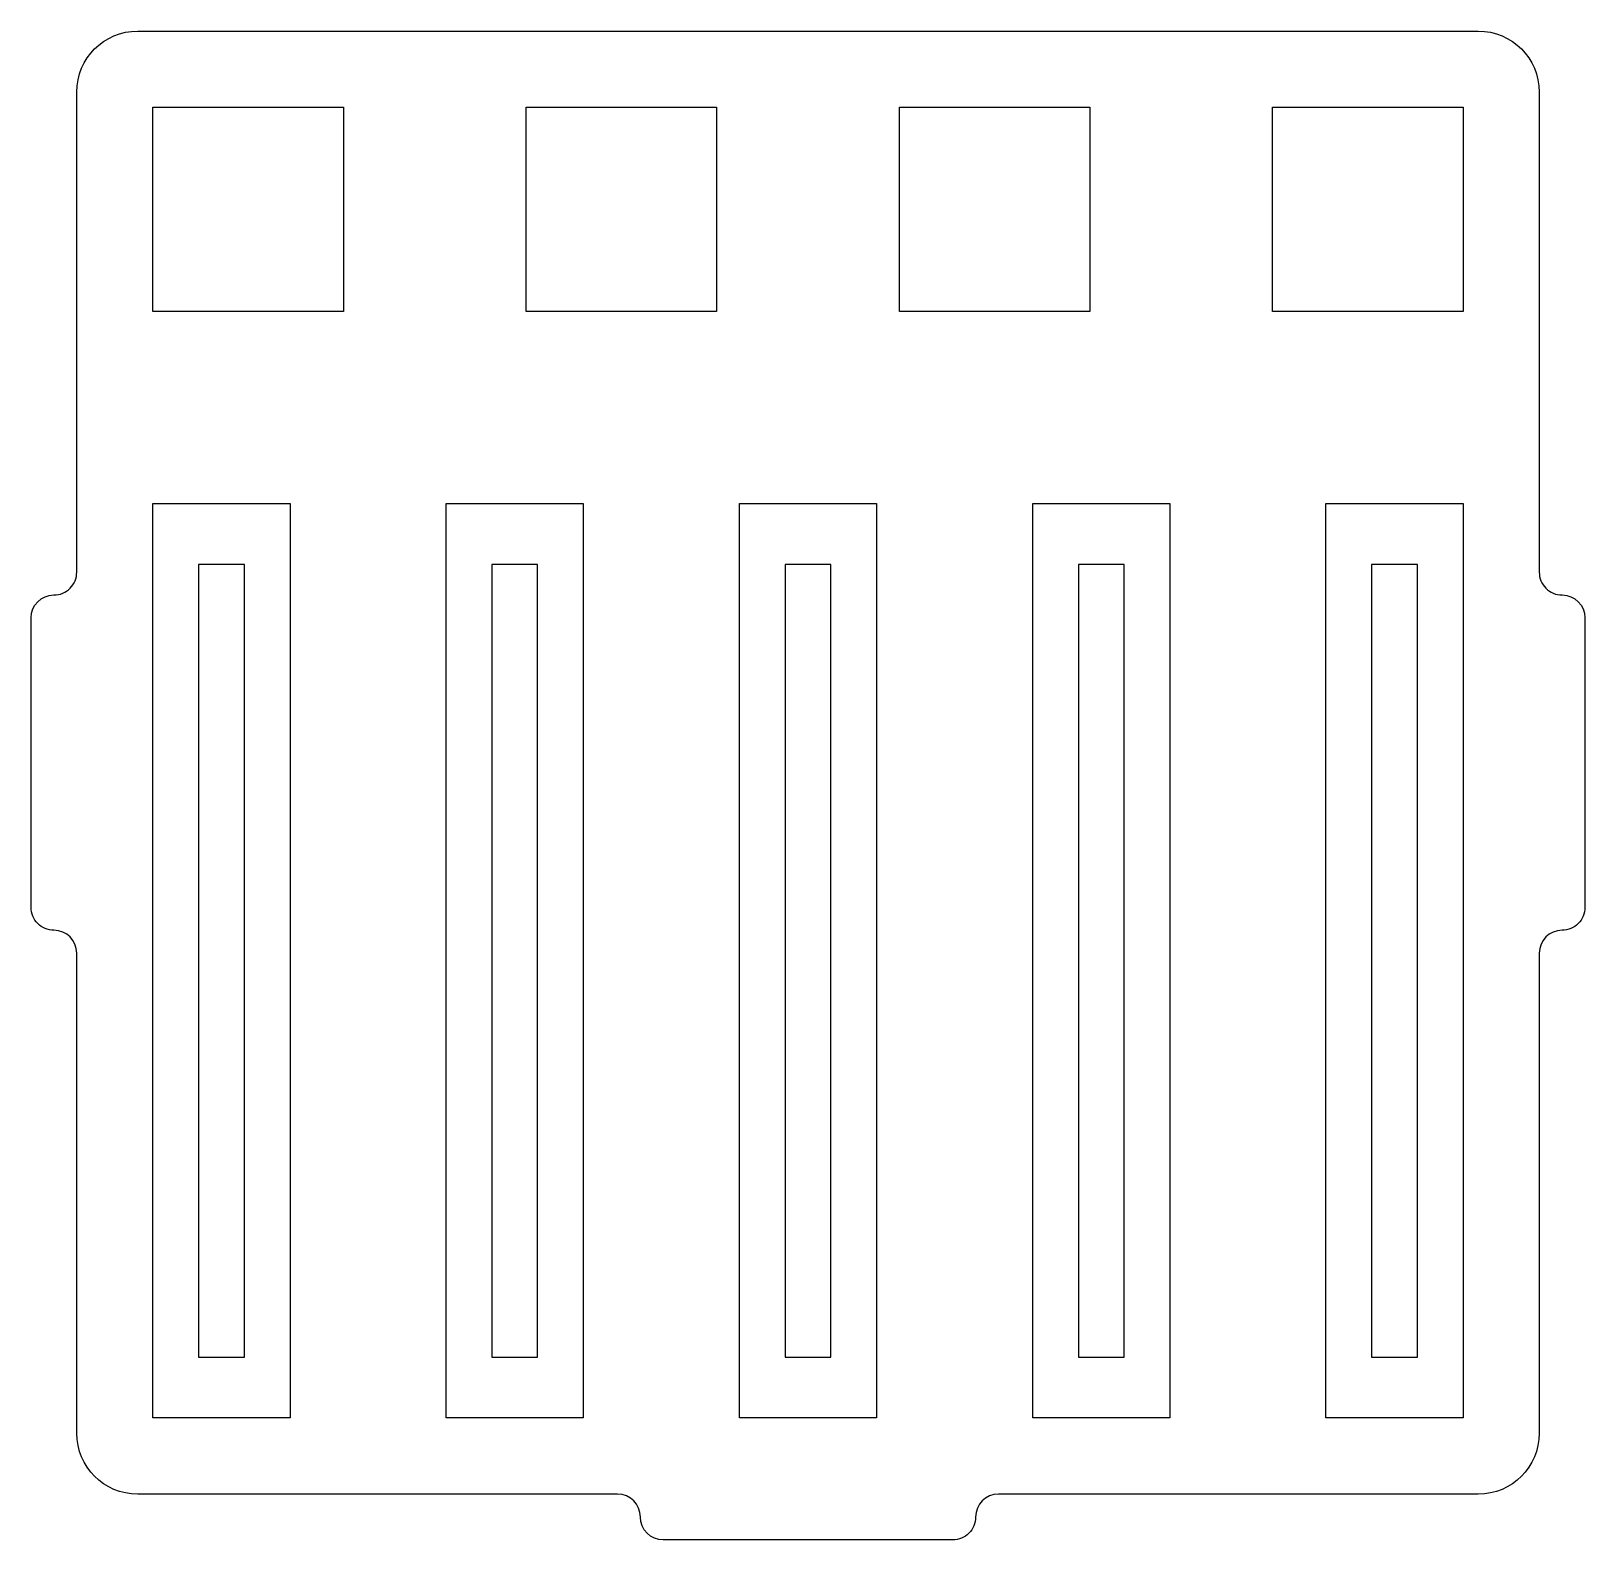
# Model space of a CAD drawing. Header units: millimetres. Extents: x 90 to 192, y -146 to -47.
import ezdxf

# ---------------------------------------------------------------- set-up
doc = ezdxf.new("R2010")
doc.units = ezdxf.units.MM
doc.layers.get('0').update_dxf_attribs({"linetype": 'CONTINUOUS'})

msp = doc.modelspace()

# ---------------------------------------------------------------- linework, layer by layer
msp.add_lwpolyline([(153.5, -47), (185, -47, -0.4142134268), (189, -50.999999), (189, -82.500001, 0.4142138047), (190.5, -84, -0.4142130572), (192, -85.500002), (192, -104.499997, -0.4142139191), (190.5, -106, 0.4142135286), (189, -107.500001), (189, -139, -0.4142135), (185, -143), (153.500001, -143, 0.4142135286), (152, -144.5, -0.4142139191), (150.499997, -146), (131.500001, -146, -0.4142135286), (130, -144.5, 0.4142130572), (128.499998, -143), (96.999999, -143, -0.4142133535), (93, -139.000001), (93, -107.500002, 0.4142130572), (91.5, -106, -0.4142138047), (90, -104.500001), (90, -85.500001, -0.4142135286), (91.5, -84, 0.4142139191), (93, -82.499997), (93, -51, -0.4142135), (97, -47), (128.5, -47)], format="xyb", close=True)
for points in [[(98, -52), (110.5, -52), (110.5, -65.4), (98, -65.4)], [(135, -65.4), (122.5, -65.4), (122.5, -52), (135, -52)], [(159.5, -65.4), (147, -65.4), (147, -52), (159.5, -52)], [(184, -65.4), (171.5, -65.4), (171.5, -52), (184, -52)], [(107, -138), (98, -138), (98, -78), (107, -78)], [(126.25, -138), (117.25, -138), (117.25, -78), (126.25, -78)], [(145.5, -138), (136.5, -138), (136.5, -78), (145.5, -78)], [(164.75, -138), (155.75, -138), (155.75, -78), (164.75, -78)], [(184, -138), (175, -138), (175, -78), (184, -78)], [(101, -82), (101, -134), (104, -134), (104, -82)], [(120.25, -82), (120.25, -134), (123.25, -134), (123.25, -82)], [(139.5, -82), (139.5, -134), (142.5, -134), (142.5, -82)], [(158.75, -82), (158.75, -134), (161.75, -134), (161.75, -82)], [(181, -134), (181, -82), (178, -82), (178, -134)]]:
    msp.add_lwpolyline(points, close=True)

doc.saveas('drawing.dxf')
